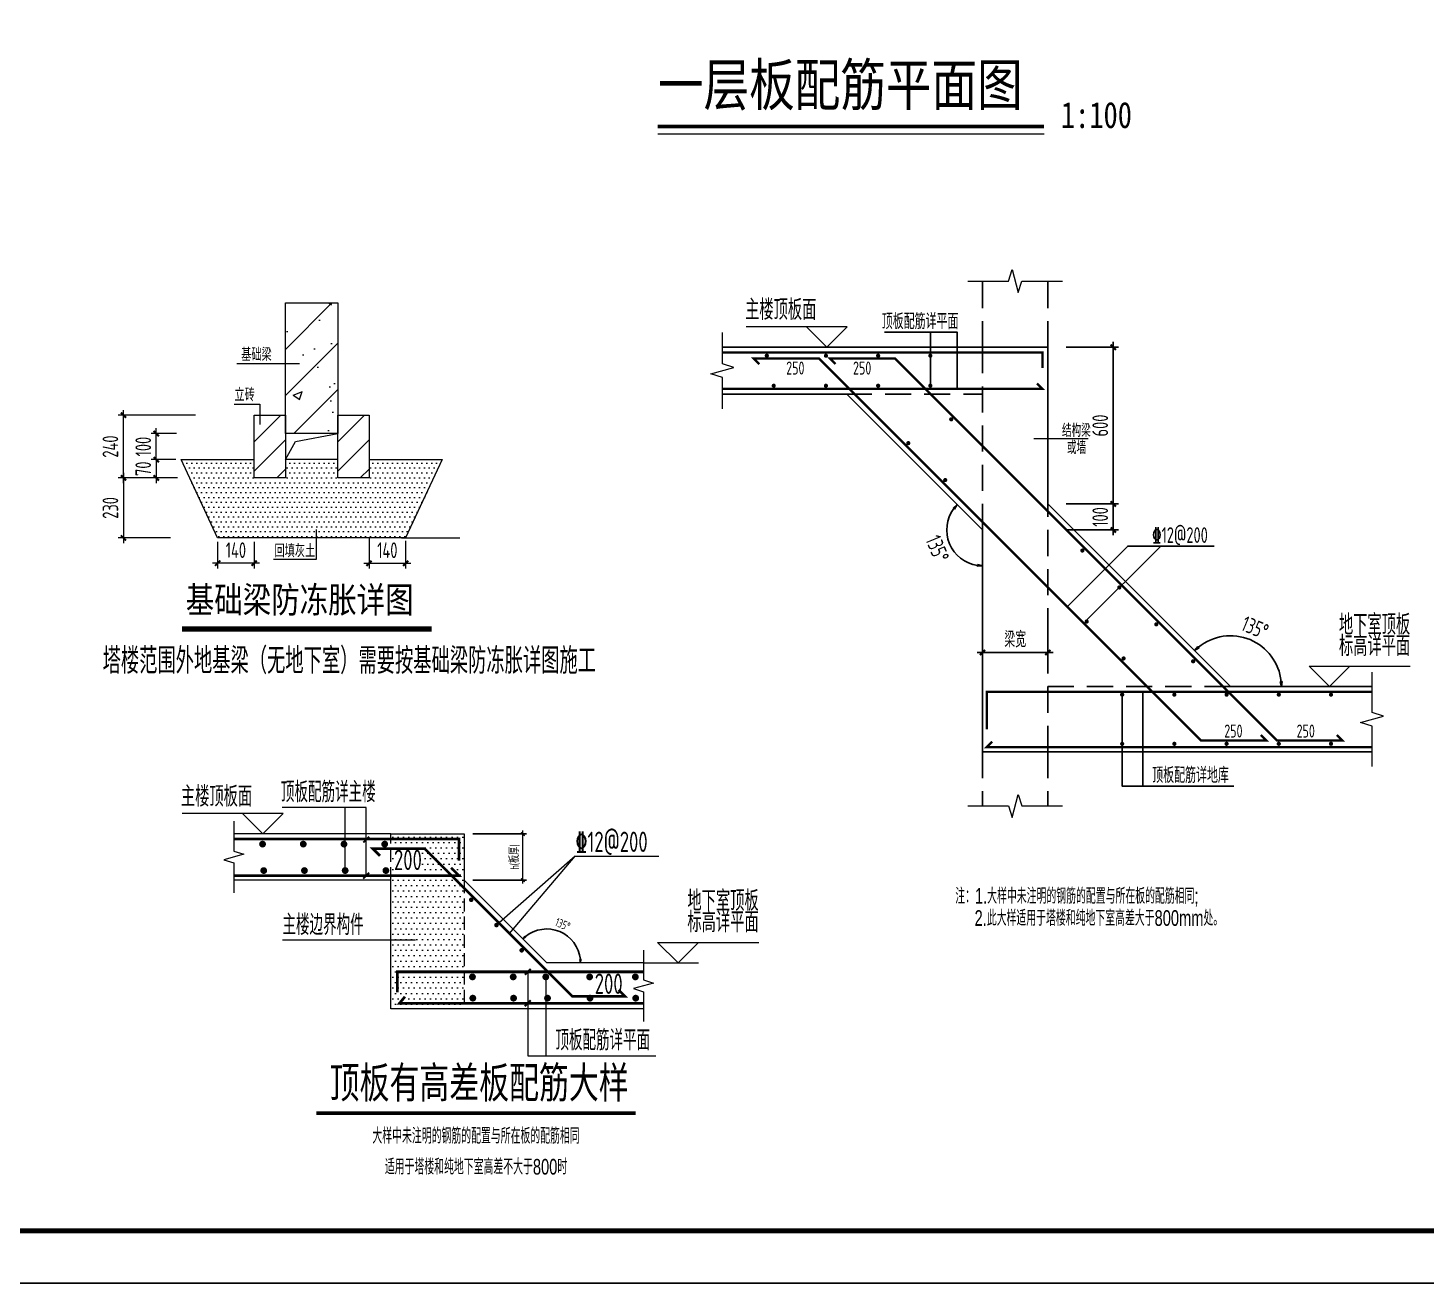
# Model space of a CAD drawing. Extents: x -129922 to 1190196, y -520662 to 139923.
# Drawn here: x 596130 to 622907, y -68380 to -44346 of the extents above; entities that cross this region are included whole.
import ezdxf
from ezdxf.enums import TextEntityAlignment as Align

# ---------------------------------------------------------------- set-up
doc = ezdxf.new("R2010")
doc.units = 0
doc.header["$LTSCALE"] = 1000
doc.header["$MEASUREMENT"] = 0
doc.linetypes.add('DASH', pattern=[0.35, 0.25, -0.1])
doc.linetypes.add('DASHED', pattern=[0.75, 0.5, -0.25])
doc.layers.add('$AUDIT_BAD_LAYER3', color=7, linetype='Continuous')
doc.layers.add('Y-云图图框', color=7, linetype='Continuous')
for name, color, linetype, lineweight in [('S-基础-DIM', 3, 'Continuous', 20), ('S-大样-REIN', 1, 'Continuous', 20), ('S-大样-实线', 2, 'Continuous', 20), ('S-板-板面填充', 251, 'Continuous', 20), ('S-板-楼板负筋文字', 7, 'Continuous', 20), ('S-通用-TEXT', 7, 'Continuous', 20), ('S-通用-THIN', 7, 'Continuous', 20)]:
    doc.layers.add(name, color=color, linetype=linetype, lineweight=lineweight)
doc.styles.add('_YT_Name', font='', dxfattribs={"width": 0.8})
doc.styles.add('_YT_Sign_Text', font='ros.shx', dxfattribs={"width": 0.8, "bigfont": 'hztxt.shx'})
doc.styles.add('JG300', font='jg.shx', dxfattribs={"width": 0.7, "height": 300, "bigfont": 'gbhzfs.shx'})
doc.styles.get("Standard").update_dxf_attribs({"font": 'gbenor.shx', "bigfont": 'gbcbig.shx'})
doc.styles.add('TSSD_Dimension', font='tssdeng.shx', dxfattribs={"width": 0.7, "bigfont": 'HZTXT.SHX'})
doc.styles.add('TSSD_Label', font='Tssdeng.shx', dxfattribs={"width": 0.7, "bigfont": 'hztxt.shx'})
doc.styles.add('TSSD_NORM', font='tssdeng.shx', dxfattribs={"width": 0.7, "bigfont": 'tssdchn.shx'})
doc.styles.add('TSSD_Rein', font='tssdeng.shx', dxfattribs={"width": 0.7, "bigfont": 'hztxt.shx'})
doc.styles.add('黑体', font='', dxfattribs={"width": 0.8})
doc.styles.get('_YT_Name').set_extended_font_data('SimHei')
doc.styles.get('黑体').set_extended_font_data('SimHei')
doc.dimstyles.new('TSAN_100_100', dxfattribs={"dimtxt": 250, "dimasz": 100, "dimexe": 100, "dimexo": 200, "dimgap": 100, "dimtad": 2, "dimzin": 0, "dimdsep": 46, "dimtxsty": 'TSSD_Dimension', "dimblk": 'CLOSEDBLANK', "dimblk1": 'CLOSEDBLANK', "dimblk2": 'CLOSEDBLANK', "dimcen": 0, "dimdle": 100, "dimclrt": 7, "dimadec": 0, "dimazin": 0, "dimtfac": 1, "dimtdec": 0, "dimtix": 1, "dimtmove": 2, "dimatfit": 3, "dimldrblk": 'CLOSEDBLANK', "dimfxl": 0, "dimtolj": 1, "dimtzin": 0, "dimarcsym": 0})
doc.dimstyles.new('TSAN_20_100', dxfattribs={"dimtxt": 300, "dimasz": 100, "dimexe": 100, "dimexo": 250, "dimgap": 100, "dimtad": 2, "dimlfac": 0.2, "dimzin": 0, "dimdsep": 46, "dimtxsty": 'TSSD_Dimension', "dimblk": 'CLOSEDBLANK', "dimblk1": 'CLOSEDBLANK', "dimblk2": 'CLOSEDBLANK', "dimcen": 0, "dimdle": 100, "dimclrt": 7, "dimadec": 0, "dimazin": 0, "dimtfac": 1, "dimtdec": 0, "dimtix": 1, "dimtmove": 2, "dimatfit": 3, "dimldrblk": 'CLOSEDBLANK', "dimfxl": 0, "dimtolj": 1, "dimtzin": 0, "dimarcsym": 0})
doc.dimstyles.new('TSSD_100_100$0', dxfattribs={"dimtxt": 250, "dimasz": 100, "dimexe": 100, "dimexo": 250, "dimgap": 100, "dimtad": 1, "dimdec": 0, "dimzin": 0, "dimdsep": 46, "dimtxsty": 'TSSD_Dimension', "dimblk": 'ARCHTICK', "dimcen": 0, "dimdle": 100, "dimclrd": 3, "dimclre": 3, "dimclrt": 7, "dimadec": 0, "dimazin": 0, "dimtfac": 1, "dimtdec": 0, "dimtix": 1, "dimtmove": 2, "dimatfit": 0, "dimldrblk": 'ARCHTICK', "dimfxl": 0, "dimtolj": 1, "dimtzin": 0, "dimarcsym": 0})
doc.dimstyles.new('TSSD_20_100', dxfattribs={"dimtxt": 250, "dimasz": 100, "dimexe": 100, "dimexo": 250, "dimgap": 100, "dimtad": 1, "dimdec": 0, "dimlfac": 0.2, "dimzin": 0, "dimdsep": 46, "dimtxsty": 'TSSD_Dimension', "dimblk": 'ARCHTICK', "dimcen": 0, "dimdle": 100, "dimclrt": 7, "dimadec": 0, "dimazin": 0, "dimtfac": 1, "dimtdec": 0, "dimtix": 1, "dimtmove": 2, "dimatfit": 3, "dimfxl": 0, "dimtolj": 1, "dimtzin": 0, "dimarcsym": 0})

# ---------------------------------------------------------------- blocks, each defined once
blk = doc.blocks.new('ECMCTK_A1_横_单行图名--0')
at = {"color": 4}
blk.add_lwpolyline([(0, 0), (841, 0), (841, 594), (0, 594)], close=True, dxfattribs=at)
at = {"const_width": 1}
blk.add_lwpolyline([(25, 10), (831, 10), (831, 584), (25, 584)], close=True, dxfattribs=at)
at = {"color": 80, "flags": 3}
for tag, height, p in [('YTHQINS', 3, (34.31, 585.5)), ('ECMCKEY', 3, (292.07, 288.23)), ('YTTQINS', 5.62, (848.03, 12.81)), ('YTFRAME', 3, (652.76, 5.84)), ('YTBARCODE_T1', 3, (749.78, 5.95))]:
    blk.add_attdef(tag, text='', height=height, dxfattribs=at).set_placement(p, align=Align.MIDDLE_CENTER)
for tag, height, style, width, p in [('证书编号', 4, '_YT_Sign_Text', 0.8, (708.87, 43.81)), ('审查批准号', 4, '_YT_Sign_Text', 0.8, (761.06, 43.81)), ('工程号', 4, '_YT_Sign_Text', 0.5, (804.08, 44.12)), ('设计单位', 6, '_YT_Name', 0.8, (623.75, 38.6)), ('建设单位', 4, '_YT_Sign_Text', 0.8, (734.96, 36.11)), ('阶段', 4, '_YT_Sign_Text', 0.8, (804.08, 35.81)), ('项目号', 4, '_YT_Sign_Text', 0.5, (822.08, 33.72)), ('项目名称', 4, '_YT_Sign_Text', 0.8, (734.96, 28.11)), ('专业', 4, '_YT_Sign_Text', 0.8, (804.08, 27.31)), ('图纸编号', 4, '_YT_Sign_Text', 0.5, (803.93, 19.36)), ('图纸名称', 4.5, '_YT_Name', 0.8, (735.39, 15.06)), ('出图比例', 4.2, '_YT_Sign_Text', 0.8, (681.82, 11.78)), ('日期', 4, '_YT_Sign_Text', 0.5, (803.88, 12.13)), ('版本号', 4, '_YT_Sign_Text', 0.8, (822.08, 13))]:
    blk.add_attdef(tag, text='', height=height, dxfattribs=dict(style=style, width=width)).set_placement(p, align=Align.CENTER)
at = {"style": '_YT_Sign_Text', "width": 0.8, "flags": 3}
for tag, p, height in [('[审定人]', (590.95, 27.81), 4.1), ('{审定人}', (605.87, 26.45), 6.24), ('[校对人]', (642.23, 27.82), 4.1), ('{校对人}', (658.35, 26.53), 6.24), ('[审核人]', (591.01, 19.76), 4.1), ('{审核人}', (606.98, 18.44), 6.24), ('[设计人]', (642.47, 20.21), 4.1), ('{设计人}', (658.48, 18.54), 6.24), ('[项目负责人]', (590.78, 12.01), 4.1), ('{项目负责人}', (608.28, 10.72), 6.24), ('[专业负责人]', (642.74, 11.77), 4.1), ('{专业负责人}', (658.58, 10.36), 6.24)]:
    blk.add_attdef(tag, p, '', height=height, dxfattribs=at)
at = {"color": 80, "flags": 3}
for tag, p in [('YTQRCODE', (551.04, 11.91)), ('YTBZSIT', (25, 10)), ('EXT_TK_LEFT', (25, 10))]:
    blk.add_attdef(tag, p, '', height=3, dxfattribs=at)
blk = doc.blocks.new('_ArchTick')
at = {"color": 0, "linetype": 'ByBlock', "const_width": 0.4}
blk.add_lwpolyline([(-0.5, -0.5), (0.5, 0.5)], dxfattribs=at)
blk = doc.blocks.new('*D235')
at = {"layer": '$AUDIT_BAD_LAYER3', "color": 0, "lineweight": -2, "transparency": 16777216}
for p, q in [((1234, 7317), (2238, 7317)), ((2138, 4217), (2138, 7417)), ((1234, 4317), (2238, 4317))]:
    blk.add_line(p, q, dxfattribs=at)
at = {"layer": 'Defpoints', "color": 0, "transparency": 16777216}
for p in [(884, 7317), (2138, 7317), (884, 4317)]:
    blk.add_point(p, dxfattribs=at)
at = {"layer": '$AUDIT_BAD_LAYER3', "color": 0, "lineweight": -2, "transparency": 16777216, "xscale": 100, "yscale": 100, "zscale": 100}
for p, rotation in [((2138, 7317), 90), ((2138, 4317), 270)]:
    blk.add_blockref('_ArchTick', p, dxfattribs=dict(at, rotation=rotation))
at = {"layer": '$AUDIT_BAD_LAYER3', "color": 7, "transparency": 16777216, "insert": (1888, 5817), "char_height": 300, "attachment_point": 5, "rotation": 90, "style": 'TSSD_Dimension'}
blk.add_mtext('\\A1;600', dxfattribs=at)
blk = doc.blocks.new('_ClosedBlank')
at = {"color": 0, "linetype": 'ByBlock', "lineweight": -2}
for p, q in [((-1, 0.17), (0, 0)), ((-1, 0.17), (-1, -0.17)), ((0, 0), (-1, -0.17))]:
    blk.add_line(p, q, dxfattribs=at)
blk = doc.blocks.new('*D236')
at = {"layer": '$AUDIT_BAD_LAYER3', "color": 0, "lineweight": -2, "transparency": 16777216}
blk.add_arc((4384, 817), 974, 5.886, 129.114, dxfattribs=at)
at = {"layer": 'Defpoints', "color": 0, "transparency": 16777216}
for p in [(884, 4317), (5073, 1506), (4384, 817), (4384, 817), (7095, 817)]:
    blk.add_point(p, dxfattribs=at)
at = {"layer": '$AUDIT_BAD_LAYER3', "color": 0, "lineweight": -2, "transparency": 16777216, "xscale": 100, "yscale": 100, "zscale": 100}
for p, rotation in [((3696, 1506), 222.0570135723994), ((5358, 817), 272.9429864276025)]:
    blk.add_blockref('_ClosedBlank', p, dxfattribs=dict(at, rotation=rotation))
at = {"layer": '$AUDIT_BAD_LAYER3', "color": 7, "transparency": 16777216, "insert": (4853, 1948), "char_height": 300, "attachment_point": 5, "rotation": 337.5, "style": 'TSSD_Dimension'}
blk.add_mtext('\\A1;135°', dxfattribs=at)
blk = doc.blocks.new('*D237')
at = {"layer": '$AUDIT_BAD_LAYER3', "color": 0, "lineweight": -2, "transparency": 16777216}
blk.add_arc((-365, 3817), 686, 143.3605, 261.6395, dxfattribs=at)
at = {"layer": 'Defpoints', "color": 0, "transparency": 16777216}
for p in [(-2983, 6435), (-1051, 3817), (-365, 3817), (-365, 3817), (-365, -415)]:
    blk.add_point(p, dxfattribs=at)
at = {"layer": '$AUDIT_BAD_LAYER3', "color": 0, "lineweight": -2, "transparency": 16777216, "xscale": 100, "yscale": 100, "zscale": 100}
for p, rotation in [((-851, 4302), 49.18027082114561), ((-365, 3131), 355.8197291788518)]:
    blk.add_blockref('_ClosedBlank', p, dxfattribs=dict(at, rotation=rotation))
at = {"layer": '$AUDIT_BAD_LAYER3', "color": 7, "transparency": 16777216, "insert": (-1230, 3459), "char_height": 300, "attachment_point": 5, "rotation": 292.5, "style": 'TSSD_Dimension'}
blk.add_mtext('\\A1;135°', dxfattribs=at)
blk = doc.blocks.new('*D238')
at = {"layer": '$AUDIT_BAD_LAYER3', "color": 0, "lineweight": -2, "transparency": 16777216}
for p, q in [((-366, 2183), (-366, 1369)), ((885, 2183), (885, 1369)), ((985, 1469), (-466, 1469))]:
    blk.add_line(p, q, dxfattribs=at)
at = {"layer": 'Defpoints', "color": 0, "transparency": 16777216}
for p in [(-366, 2533), (885, 2533), (-366, 1469)]:
    blk.add_point(p, dxfattribs=at)
at = {"layer": '$AUDIT_BAD_LAYER3', "color": 0, "lineweight": -2, "transparency": 16777216, "xscale": 100, "yscale": 100, "zscale": 100, "rotation": 180}
blk.add_blockref('_ArchTick', (-366, 1469), dxfattribs=at)
at = {"layer": '$AUDIT_BAD_LAYER3', "color": 0, "lineweight": -2, "transparency": 16777216, "xscale": 100, "yscale": 100, "zscale": 100}
blk.add_blockref('_ArchTick', (885, 1469), dxfattribs=at)
at = {"layer": '$AUDIT_BAD_LAYER3', "color": 7, "transparency": 16777216, "insert": (260, 1719), "char_height": 300, "attachment_point": 5, "style": 'TSSD_Dimension'}
blk.add_mtext('\\A1;梁宽', dxfattribs=at)
blk = doc.blocks.new('*D234')
at = {"layer": '$AUDIT_BAD_LAYER3', "color": 0, "lineweight": -2, "transparency": 16777216}
for p, q in [((1234, 4317), (2238, 4317)), ((2138, 4317), (2138, 4417)), ((2138, 3817), (2138, 4317)), ((1234, 3817), (2238, 3817)), ((2138, 3817), (2138, 3717))]:
    blk.add_line(p, q, dxfattribs=at)
at = {"layer": 'Defpoints', "color": 0, "transparency": 16777216}
for p in [(884, 4317), (2138, 4317), (884, 3817)]:
    blk.add_point(p, dxfattribs=at)
at = {"layer": '$AUDIT_BAD_LAYER3', "color": 0, "lineweight": -2, "transparency": 16777216, "xscale": 100, "yscale": 100, "zscale": 100}
for p, rotation in [((2138, 4317), 270), ((2138, 3817), 90)]:
    blk.add_blockref('_ArchTick', p, dxfattribs=dict(at, rotation=rotation))
at = {"layer": '$AUDIT_BAD_LAYER3', "color": 7, "transparency": 16777216, "insert": (1888, 4067), "char_height": 300, "attachment_point": 5, "rotation": 90, "style": 'TSSD_Dimension'}
blk.add_mtext('\\A1;100', dxfattribs=at)
blk = doc.blocks.new('*D239')
at = {"layer": 'Defpoints', "color": 0, "transparency": 16777216}
for p in [(5401, 7666), (6527, 7666), (5401, 6783)]:
    blk.add_point(p, dxfattribs=at)
at = {"layer": 'S-通用-TEXT', "lineweight": -2, "transparency": 16777216}
for p, q in [((5568, 7666), (6594, 7666)), ((5568, 6783), (6594, 6783))]:
    blk.add_line(p, q, dxfattribs=at)
at = {"layer": 'S-通用-TEXT', "transparency": 16777216}
blk.add_line((6527, 6716), (6527, 7733), dxfattribs=at)
at = {"layer": 'S-通用-TEXT', "transparency": 16777216, "xscale": 66.66666666666666, "yscale": 66.66666666666666, "zscale": 66.66666666666666}
for p, rotation in [((6527, 7666), 90), ((6527, 6783), 270)]:
    blk.add_blockref('_ArchTick', p, dxfattribs=dict(at, rotation=rotation))
at = {"layer": 'S-通用-TEXT', "color": 7, "transparency": 16777216, "insert": (6377, 7225), "char_height": 166.7, "attachment_point": 5, "rotation": 90, "style": 'TSSD_Dimension'}
blk.add_mtext('\\A1;h(板厚)', dxfattribs=at)
blk = doc.blocks.new('*D240')
at = {"layer": 'Defpoints', "color": 0, "transparency": 16777216}
for p in [(5401, 6783), (7442, 5657), (6984, 5199), (6984, 5199), (8838, 5199)]:
    blk.add_point(p, dxfattribs=at)
at = {"layer": 'S-通用-TEXT', "color": 0, "lineweight": -2, "transparency": 16777216}
blk.add_arc((6984, 5199), 647, 5.9086, 129.0914, dxfattribs=at)
at = {"layer": 'S-通用-TEXT', "color": 0, "lineweight": -2, "transparency": 16777216, "xscale": 66.66666666666666, "yscale": 66.66666666666666, "zscale": 66.66666666666666}
for p, rotation in [((6527, 5657), 222.0457047486942), ((7631, 5199), 272.9542952513058)]:
    blk.add_blockref('_ClosedBlank', p, dxfattribs=dict(at, rotation=rotation))
at = {"layer": 'S-通用-TEXT', "color": 7, "transparency": 16777216, "insert": (7289, 5935), "char_height": 166.7, "attachment_point": 5, "rotation": 337.5, "style": 'TSSD_Dimension'}
blk.add_mtext('\\A1;135°', dxfattribs=at)
blk = doc.blocks.new('*D21')
at = {"layer": '$AUDIT_BAD_LAYER3', "color": 0, "lineweight": -2, "transparency": 16777216}
for p, q in [((590721, -1636408), (590721, -1636998)), ((591421, -1636469), (591421, -1636998)), ((590621, -1636898), (591521, -1636898))]:
    blk.add_line(p, q, dxfattribs=at)
at = {"layer": 'Defpoints', "color": 0, "transparency": 16777216}
for p in [(590721, -1636158), (591421, -1636219), (591421, -1636898)]:
    blk.add_point(p, dxfattribs=at)
at = {"layer": '$AUDIT_BAD_LAYER3', "color": 0, "lineweight": -2, "transparency": 16777216, "xscale": 100, "yscale": 100, "zscale": 100, "rotation": 180}
blk.add_blockref('_ArchTick', (590721, -1636898), dxfattribs=at)
at = {"layer": '$AUDIT_BAD_LAYER3', "color": 0, "lineweight": -2, "transparency": 16777216, "xscale": 100, "yscale": 100, "zscale": 100}
blk.add_blockref('_ArchTick', (591421, -1636898), dxfattribs=at)
at = {"layer": '$AUDIT_BAD_LAYER3', "color": 7, "transparency": 16777216, "insert": (591071, -1636648), "char_height": 300, "attachment_point": 5, "style": 'TSSD_Dimension'}
blk.add_mtext('\\A1;140', dxfattribs=at)
blk = doc.blocks.new('*D22')
at = {"layer": '$AUDIT_BAD_LAYER3', "color": 0, "lineweight": -2, "transparency": 16777216}
for p, q in [((587821, -1636490), (587821, -1636996)), ((588521, -1636490), (588521, -1636996)), ((588621, -1636896), (587721, -1636896))]:
    blk.add_line(p, q, dxfattribs=at)
at = {"layer": 'Defpoints', "color": 0, "transparency": 16777216}
for p in [(587821, -1636240), (588521, -1636240), (587821, -1636896)]:
    blk.add_point(p, dxfattribs=at)
at = {"layer": '$AUDIT_BAD_LAYER3', "color": 0, "lineweight": -2, "transparency": 16777216, "xscale": 100, "yscale": 100, "zscale": 100, "rotation": 180}
blk.add_blockref('_ArchTick', (587821, -1636896), dxfattribs=at)
at = {"layer": '$AUDIT_BAD_LAYER3', "color": 0, "lineweight": -2, "transparency": 16777216, "xscale": 100, "yscale": 100, "zscale": 100}
blk.add_blockref('_ArchTick', (588521, -1636896), dxfattribs=at)
at = {"layer": '$AUDIT_BAD_LAYER3', "color": 7, "transparency": 16777216, "insert": (588171, -1636646), "char_height": 300, "attachment_point": 5, "style": 'TSSD_Dimension'}
blk.add_mtext('\\A1;140', dxfattribs=at)
blk = doc.blocks.new('*D23')
at = {"layer": '$AUDIT_BAD_LAYER3', "color": 0, "lineweight": -2, "transparency": 16777216}
for p, q in [((587400, -1634063), (585917, -1634063)), ((586017, -1635363), (586017, -1633963)), ((586862, -1635263), (585917, -1635263))]:
    blk.add_line(p, q, dxfattribs=at)
at = {"layer": 'Defpoints', "color": 0, "transparency": 16777216}
for p in [(586017, -1634063), (587650, -1634063), (587112, -1635263)]:
    blk.add_point(p, dxfattribs=at)
at = {"layer": '$AUDIT_BAD_LAYER3', "color": 0, "lineweight": -2, "transparency": 16777216, "xscale": 100, "yscale": 100, "zscale": 100}
for p, rotation in [((586017, -1634063), 90), ((586017, -1635263), 270)]:
    blk.add_blockref('_ArchTick', p, dxfattribs=dict(at, rotation=rotation))
at = {"layer": '$AUDIT_BAD_LAYER3', "color": 7, "transparency": 16777216, "insert": (585767, -1634663), "char_height": 300, "attachment_point": 5, "rotation": 90, "style": 'TSSD_Dimension'}
blk.add_mtext('\\A1;240', dxfattribs=at)
blk = doc.blocks.new('*D24')
at = {"layer": '$AUDIT_BAD_LAYER3', "color": 0, "lineweight": -2, "transparency": 16777216}
for p, q in [((586862, -1635263), (585917, -1635263)), ((586017, -1635163), (586017, -1636513)), ((586915, -1636413), (585917, -1636413))]:
    blk.add_line(p, q, dxfattribs=at)
at = {"layer": 'Defpoints', "color": 0, "transparency": 16777216}
for p in [(587112, -1635263), (586017, -1636413), (587165, -1636413)]:
    blk.add_point(p, dxfattribs=at)
at = {"layer": '$AUDIT_BAD_LAYER3', "color": 0, "lineweight": -2, "transparency": 16777216, "xscale": 100, "yscale": 100, "zscale": 100}
for p, rotation in [((586017, -1635263), 90), ((586017, -1636413), 270)]:
    blk.add_blockref('_ArchTick', p, dxfattribs=dict(at, rotation=rotation))
at = {"layer": '$AUDIT_BAD_LAYER3', "color": 7, "transparency": 16777216, "insert": (585767, -1635838), "char_height": 300, "attachment_point": 5, "rotation": 90, "style": 'TSSD_Dimension'}
blk.add_mtext('\\A1;230', dxfattribs=at)
blk = doc.blocks.new('*D25')
at = {"layer": '$AUDIT_BAD_LAYER3', "color": 0, "lineweight": -2, "transparency": 16777216}
for p, q in [((587019, -1634913), (586546, -1634913)), ((586646, -1634913), (586646, -1634813)), ((586646, -1634913), (586646, -1635263)), ((587054, -1635263), (586546, -1635263)), ((586646, -1635263), (586646, -1635363))]:
    blk.add_line(p, q, dxfattribs=at)
at = {"layer": 'Defpoints', "color": 0, "transparency": 16777216}
for p in [(587269, -1634913), (586646, -1635263), (587304, -1635263)]:
    blk.add_point(p, dxfattribs=at)
at = {"layer": '$AUDIT_BAD_LAYER3', "color": 0, "lineweight": -2, "transparency": 16777216, "xscale": 100, "yscale": 100, "zscale": 100}
for p, rotation in [((586646, -1634913), 270), ((586646, -1635263), 90)]:
    blk.add_blockref('_ArchTick', p, dxfattribs=dict(at, rotation=rotation))
at = {"layer": '$AUDIT_BAD_LAYER3', "color": 7, "transparency": 16777216, "insert": (586396, -1635088), "char_height": 300, "attachment_point": 5, "rotation": 90, "style": 'TSSD_Dimension'}
blk.add_mtext('\\A1;70', dxfattribs=at)
blk = doc.blocks.new('*D26')
at = {"layer": '$AUDIT_BAD_LAYER3', "color": 0, "lineweight": -2, "transparency": 16777216}
for p, q in [((587031, -1634413), (586546, -1634413)), ((586646, -1634413), (586646, -1634313)), ((586646, -1634913), (586646, -1634413)), ((587019, -1634913), (586546, -1634913)), ((586646, -1634913), (586646, -1635013))]:
    blk.add_line(p, q, dxfattribs=at)
at = {"layer": 'Defpoints', "color": 0, "transparency": 16777216}
for p in [(586646, -1634413), (587281, -1634413), (587269, -1634913)]:
    blk.add_point(p, dxfattribs=at)
at = {"layer": '$AUDIT_BAD_LAYER3', "color": 0, "lineweight": -2, "transparency": 16777216, "xscale": 100, "yscale": 100, "zscale": 100}
for p, rotation in [((586646, -1634413), 270), ((586646, -1634913), 90)]:
    blk.add_blockref('_ArchTick', p, dxfattribs=dict(at, rotation=rotation))
at = {"layer": '$AUDIT_BAD_LAYER3', "color": 7, "transparency": 16777216, "insert": (586396, -1634663), "char_height": 300, "attachment_point": 5, "rotation": 90, "style": 'TSSD_Dimension'}
blk.add_mtext('\\A1;100', dxfattribs=at)
blk = doc.blocks.new('首层楼板与车库顶板错层大样二')
at = {"linetype": 'DASHED'}
for p, q in [((-365.5, 7317), (-365.5, 8584.361)), ((884.5, 7317), (884.5, 8584.361)), ((-2983.267, 6417), (-365.5, 6417)), ((4384.5, 817), (884.5, 817)), ((-365.5, -433), (-365.5, -1467.861)), ((884.5, -433), (884.5, -1467.861))]:
    blk.add_line(p, q, dxfattribs=at)
for p, q in [((884.5, 4317), (4384.5, 817)), ((-365.5, 3817), (-365.5, -433)), ((4384.5, 817), (7094.897, 817)), ((-365.5, -433), (7094.897, -433))]:
    blk.add_line(p, q)
for points in [[(-849.555, 6517), (-849.555, 7601.862), (-2242.486, 7601.862)], [(-1365.5, 6579.188), (-1365.5, 7601.862)], [(-5349.334, 7317), (884.5, 7317), (884.5, 4317)], [(-3741.846, 7317), (-4605.638, 7317)], [(-5349.334, 6517), (-2924.079, 6517), (-294.789, 3887.711)], [(-5349.334, 6417), (-2965.5, 6417), (-365.5, 3817)], [(1240.51, 2334.644), (2414.746, 3508.88), (4070.881, 3508.88)], [(1600.989, 2063.641), (3046.229, 3508.88)], [(2308.096, 663.852), (2308.096, -1088.347), (4448.81, -1088.347)], [(2702.359, -1088.347), (2702.359, 717)]]:
    blk.add_lwpolyline(points)
blk.add_lwpolyline([(884.5, 7317), (-365.5, 7317), (-365.5, -433), (884.5, -433)], close=True, dxfattribs=at)
at = {"layer": 'S-基础-DIM', "color": 7}
blk.add_line((1660.143, 5561.623), (619.426, 5561.623), dxfattribs=at)
at = {"layer": 'S-大样-REIN', "const_width": 45}
for points in [[(-5349.334, 7217), (784.5, 7217), (784.5, 6915.661)], [(4962.49, -110.38), (5068.556, -216.446), (3818.556, -216.446), (-3497.47, 7099.58), (-4747.47, 7099.58), (-4641.404, 6993.514)], [(-3183.435, 6993.514), (-3289.501, 7099.58), (-2039.501, 7099.58), (5276.525, -216.446), (6526.525, -216.446), (6420.459, -110.38)], [(-5349.334, 6517), (784.5, 6517), (678.434, 6623.066)], [(7094.897, 717), (-285.5, 717), (-285.5, -0.533)], [(7094.897, -343), (-285.5, -343), (-179.434, -236.934)]]:
    blk.add_lwpolyline(points, dxfattribs=at)
at = {"layer": 'S-大样-REIN', "const_width": 40}
for points in [[(-4477.733, 7153.858, 1), (-4517.733, 7153.858, 1)], [(-3345.5, 7153.858, 1), (-3385.5, 7153.858, 1)], [(-2345.5, 7153.858, 1), (-2385.5, 7153.858, 1)], [(-1345.5, 7153.858, 1), (-1385.5, 7153.858, 1)], [(-4345.5, 6579.188, 1), (-4385.5, 6579.188, 1)], [(-3345.5, 6579.188, 1), (-3385.5, 6579.188, 1)], [(-2345.5, 6579.188, 1), (-2385.5, 6579.188, 1)], [(-1345.5, 6579.188, 1), (-1385.5, 6579.188, 1)], [(-945.491, 5936.232, 1), (-985.491, 5936.232, 1)], [(-1788.114, 5459.699, -1), (-1788.114, 5499.699, -1)], [(-1081.007, 4752.593, -1), (-1081.007, 4792.593, -1)], [(1566.869, 3423.734, 1), (1526.869, 3423.734, 1)], [(2273.976, 2716.627, 1), (2233.976, 2716.627, 1)], [(1627.945, 2043.641, -1), (1627.945, 2083.641, -1)], [(2981.082, 2009.52, 1), (2941.082, 2009.52, 1)], [(2335.052, 1336.534, -1), (2335.052, 1376.534, -1)], [(3688.189, 1302.413, 1), (3648.189, 1302.413, 1)], [(2308.096, 643.852, -1), (2308.096, 683.852, -1)], [(3308.096, 643.852, -1), (3308.096, 683.852, -1)], [(4308.096, 643.852, -1), (4308.096, 683.852, -1)], [(5308.096, 643.852, -1), (5308.096, 683.852, -1)], [(6308.096, 643.852, -1), (6308.096, 683.852, -1)], [(2308.096, -297.743, -1), (2308.096, -257.743, -1)], [(3308.096, -297.743, -1), (3308.096, -257.743, -1)], [(4308.096, -297.743, -1), (4308.096, -257.743, -1)], [(5308.096, -297.743, -1), (5308.096, -257.743, -1)], [(6308.096, -297.743, -1), (6308.096, -257.743, -1)]]:
    blk.add_lwpolyline(points, format="xyb", close=True, dxfattribs=at)
at = {"layer": 'S-通用-TEXT', "color": 3}
for p, q in [((-3737.103, 7707), (-4892.103, 7707)), ((-2957.103, 7707), (-3737.103, 7707)), ((-3347.103, 7317), (-3737.103, 7707)), ((-3347.103, 7317), (-2957.103, 7707)), ((5890.013, 1207), (6670.013, 1207)), ((6280.013, 817), (5890.013, 1207)), ((6280.013, 817), (6670.013, 1207)), ((6670.013, 1207), (7825.013, 1207)), ((5620.662, 817), (6670.013, 817))]:
    blk.add_line(p, q, dxfattribs=at)
at = {"layer": 'S-通用-THIN'}
for points in [[(-645.5, 8584.361), (129.5, 8584.361), (199.5, 8804.361), (319.5, 8364.361), (389.5, 8584.361), (1164.5, 8584.361)], [(-5349.334, 6137), (-5349.334, 6737), (-5569.334, 6807), (-5129.334, 6927), (-5349.334, 6997), (-5349.334, 7597)], [(7094.897, -713), (7094.897, 62), (6874.897, 132), (7314.897, 252), (7094.897, 322), (7094.897, 1097)], [(-645.5, -1467.861), (129.5, -1467.861), (199.5, -1687.861), (319.5, -1247.861), (389.5, -1467.861), (1164.5, -1467.861)]]:
    blk.add_lwpolyline(points, dxfattribs=at)
at = {"layer": 'S-基础-DIM', "color": 7, "style": 'TSSD_Dimension', "width": 0.7}
for s, p in [('250', (-4126.664, 6792.804)), ('250', (-2846.232, 6792.804)), ('结构梁', (1155.408, 5598.407)), ('或墙', (1250.823, 5270.867)), ('250', (4263.586, -158.252)), ('250', (5648.848, -158.252))]:
    blk.add_text(s, height=250, dxfattribs=at).set_placement(p)
at = {"layer": 'S-通用-TEXT', "style": 'TSSD_Label', "width": 0.7}
for s, p in [('主楼顶板面', (-3549.31, 7723.585)), ('地下室顶板', (7825.013, 1693.987)), ('标高详平面', (7825.013, 1285))]:
    blk.add_text(s, height=390, dxfattribs=at).set_placement(p, align=Align.BOTTOM_RIGHT)
at = {"layer": 'S-通用-TEXT', "style": 'TSSD_Rein', "width": 0.7}
for s, p in [('顶板配筋详平面', (-2296.758, 7662.23)), ('\x8412@200', (2882.99, 3569.249)), ('顶板配筋详地库', (2882.99, -1027.979))]:
    blk.add_text(s, height=300, dxfattribs=at).set_placement(p)
at = {"layer": 'S-通用-TEXT', "style": 'JG300', "width": 0.7}
for s, p in [('注：1.大样中未注明的钢筋的配置与所在板的配筋相同;', (1440.647, -3203.688, 0)), ('2.此大样适用于塔楼和纯地下室高差大于800mm处。', (1862.473, -3598.628, 0))]:
    blk.add_text(s, height=300, dxfattribs=at).set_placement(p, align=Align.MIDDLE)
at = {"layer": 'S-基础-DIM'}
for base, p1, p2, picture, middle in [((2138.134, 7317), (884.5, 4317), (884.5, 7317), '*D235', (1888.134, 5817)), ((2138.134, 4317), (884.5, 3817), (884.5, 4317), '*D234', (1888.134, 4067))]:
    dim = blk.add_linear_dim(base=base, p1=p1, p2=p2, angle=90, dimstyle='TSSD_20_100', dxfattribs=at)
    dim.commit()
    dim.dimension.update_dxf_attribs({"geometry": picture, "text_midpoint": middle})
for base, line1, line2, picture, middle in [((-1051.42, 3817), ((-365.5, 3817), (-365.5, -415.233)), ((-2983.267, 6434.767), (-365.5, 3817)), '*D237', (-1230.178, 3458.839)), ((5073.121, 1505.621), ((884.5, 4317), (4384.5, 817)), ((4384.5, 817), (7094.897, 817)), '*D236', (4852.85, 1947.697))]:
    dim = blk.add_angular_dim_2l(base=base, line1=line1, line2=line2, dimstyle='TSAN_20_100', dxfattribs=at)
    dim.commit()
    dim.dimension.update_dxf_attribs({"geometry": picture, "text_midpoint": middle})
dim = blk.add_linear_dim(base=(-365.5, 1468.616), p1=(884.5, 2532.671), p2=(-365.5, 2532.671), text='梁宽', dimstyle='TSSD_20_100', dxfattribs=at)
dim.commit()
dim.dimension.update_dxf_attribs({"geometry": '*D238', "text_midpoint": (259.5, 1718.616)})
blk = doc.blocks.new('20180331.17360257')
at = {"layer": 'S-通用-TEXT'}
h = blk.add_hatch(dxfattribs=at)
h.set_pattern_fill('DOTS', color=6, scale=65, style=0)
h.set_pattern_definition([(2e-12, (382037.36, 158401.5), (51.59375, 103.1875), [0, -103.1875])])
h.paths.add_polyline_path([(5400.9872, 7666.4219), (4000.5049, 7666.4219), (4000.5049, 4315.665), (5400.9872, 4315.665)])
at = {"layer": 'S-通用-TEXT', "color": 3}
for p, q in [((1153.4725, 8056.4219), (-1.5275, 8056.4219)), ((1933.4725, 8056.4219), (1153.4725, 8056.4219)), ((1543.4725, 7666.4219), (1153.4725, 8056.4219)), ((1543.4725, 7666.4219), (1933.4725, 8056.4219)), ((3122.9238, 6965.1266), (3122.9238, 8171.2442)), ((9107.5942, 5589.3811), (9887.5942, 5589.3811)), ((9497.5942, 5199.3811), (9107.5942, 5589.3811)), ((9497.5942, 5199.3811), (9887.5942, 5589.3811)), ((9887.5942, 5589.3811), (11042.5942, 5589.3811)), ((8838.2438, 5199.3811), (9887.5942, 5199.3811)), ((6965.3648, 4928.5478), (6965.3648, 3420.0323))]:
    blk.add_line(p, q, dxfattribs=at)
at = {"layer": 'S-通用-TEXT'}
for p, q in [((1126.6984, 7666.4219), (989.9295, 7666.4219)), ((7526.2983, 7240.3876), (6020.2883, 5921.3384)), ((6270.3716, 5760.1148), (7526.2983, 7240.3876)), ((7526.2983, 7240.3876), (9129.0257, 7240.3876)), ((4470.4492, 5628.9732), (1923.1818, 5628.9732))]:
    blk.add_line(p, q, dxfattribs=at)
at = {"layer": 'S-通用-TEXT', "color": 4, "linetype": 'Continuous'}
for p, q in [((4000.5049, 7666.4219), (989.9295, 7666.4219)), ((4000.5049, 6782.7058), (989.9295, 6782.7058)), ((6984.3118, 5199.3811), (5400.9872, 6782.7058)), ((8838.2438, 5199.3811), (6984.3118, 5199.3811)), ((8838.2438, 4315.665), (5400.9872, 4315.665))]:
    blk.add_line(p, q, dxfattribs=at)
at = {"layer": 'S-通用-TEXT', "color": 3}
for points in [[(3525.4197, 6867.6266), (3525.4197, 8171.2442), (1914.1274, 8171.2442)], [(6620.9149, 5026.0478), (6620.9149, 3420.0323), (9075.0289, 3420.0323)]]:
    blk.add_lwpolyline(points, dxfattribs=at)
at = {"layer": 'S-通用-TEXT'}
for points in [[(989.9295, 7909.0885), (989.9295, 7337.2305), (1180.5962, 7276.5638), (799.2628, 7172.5638), (989.9295, 7111.8972), (989.9295, 6540.0391)], [(8838.2438, 5442.0478), (8838.2438, 4870.1897), (9028.9105, 4809.5231), (8647.5771, 4705.5231), (8838.2438, 4644.8564), (8838.2438, 4072.9983)]]:
    blk.add_lwpolyline(points, dxfattribs=at)
at = {"layer": 'S-通用-TEXT', "color": 1, "const_width": 52}
for points in [[(5303.4872, 7156.0628), (5303.4872, 7568.9219), (989.9295, 7568.9219)], [(8360.0065, 4678.6668), (8479.8603, 4558.8131), (7471.6734, 4558.8131), (4644.9322, 7385.5543), (3651.8686, 7385.5543), (3789.7544, 7247.6685)], [(989.9295, 6867.6266), (5303.9501, 6867.6266), (5150.7436, 7020.833)], [(4123.76, 4632.3883), (4123.76, 5026.0478), (8838.2438, 5026.0478)], [(4268.1974, 4550.3788), (4164.4154, 4423.9983), (8838.2438, 4423.9983)]]:
    blk.add_lwpolyline(points, dxfattribs=at)
at = {"layer": 'S-通用-TEXT', "color": 1}
for points, const_width in [([(1572.6862, 7471.4219, 1), (1507.6862, 7471.4219, 1)], 65), ([(2352.6862, 7471.4219, 1), (2287.6862, 7471.4219, 1)], 65), ([(3132.6862, 7471.4219, 1), (3067.6862, 7471.4219, 1)], 65), ([(3912.6862, 7471.4219, 1), (3847.6862, 7471.4219, 1)], 65), ([(1595.4238, 6965.1266, 1), (1530.4238, 6965.1266, 1)], 65), ([(2375.4238, 6965.1266, 1), (2310.4238, 6965.1266, 1)], 65), ([(3155.4238, 6965.1266, 1), (3090.4238, 6965.1266, 1)], 65), ([(3935.4238, 6965.1266, 1), (3870.4238, 6965.1266, 1)], 65), ([(5536.9739, 6382.9862, 1), (5536.9739, 6426.3195, 1)], 43.3333), ([(6020.2883, 5899.6717, 1), (6020.2883, 5943.0051, 1)], 43.3333), ([(6503.6028, 5416.3573, 1), (6503.6028, 5459.6906, 1)], 43.3333), ([(5593.5058, 4928.5478, 1), (5528.5058, 4928.5478, 1)], 65), ([(6373.5058, 4928.5478, 1), (6308.5058, 4928.5478, 1)], 65), ([(6997.8648, 4928.5478, 1), (6932.8648, 4928.5478, 1)], 65), ([(7837.4026, 4928.5478, 1), (7772.4026, 4928.5478, 1)], 65), ([(8713.5058, 4928.5478, 1), (8648.5058, 4928.5478, 1)], 65), ([(5600.2852, 4521.4983, 1), (5535.2852, 4521.4983, 1)], 65), ([(6380.2852, 4521.4983, 1), (6315.2852, 4521.4983, 1)], 65), ([(7031.0254, 4521.4983, 1), (6966.0254, 4521.4983, 1)], 65), ([(7844.1821, 4521.4983, 1), (7779.1821, 4521.4983, 1)], 65), ([(8720.2852, 4521.4983, 1), (8655.2852, 4521.4983, 1)], 65)]:
    blk.add_lwpolyline(points, format="xyb", close=True, dxfattribs=dict(at, const_width=const_width))
at = {"layer": 'S-通用-TEXT', "color": 3, "const_width": 39}
for points in [[(3468.8615, 7501.5303), (3581.9779, 7614.6468)], [(3468.8615, 6811.0684), (3581.9779, 6924.1848)], [(6564.3567, 4969.4895), (6677.4732, 5082.606)], [(6564.3567, 4367.4401), (6677.4732, 4480.5566)]]:
    blk.add_lwpolyline(points, dxfattribs=at)
at = {"layer": 'S-通用-TEXT', "color": 4, "linetype": 'Continuous'}
for points in [[(4000.5049, 7666.4219), (5400.9872, 7666.4219), (5400.9872, 6782.7058)], [(5400.9872, 4315.665), (4000.5049, 4315.665), (4000.5049, 6782.7058)]]:
    blk.add_lwpolyline(points, dxfattribs=at)
at = {"layer": 'S-通用-TEXT', "color": 4, "linetype": 'DASH'}
for points in [[(4000.5049, 6782.7058), (4000.5049, 7666.4219)], [(5400.9872, 6782.7058), (5400.9872, 4315.665)]]:
    blk.add_lwpolyline(points, dxfattribs=at)
at = {"layer": 'S-通用-TEXT', "linetype": 'Continuous', "const_width": 67.5, "elevation": 0}
blk.add_lwpolyline([(2568.0527, 2320.1304), (8683.5211, 2320.1304)], dxfattribs=at)
at = {"layer": 'S-通用-TEXT', "style": 'TSSD_Label', "width": 0.7}
for s, p in [('主楼顶板面', (1341.2661, 8073.0065)), ('地下室顶板', (11042.5942, 6076.3684)), ('标高详平面', (11042.5942, 5667.3811))]:
    blk.add_text(s, height=390, dxfattribs=at).set_placement(p, align=Align.BOTTOM_RIGHT)
at = {"layer": 'S-通用-TEXT', "style": 'TSSD_NORM', "width": 0.7}
for s, p in [('顶板配筋详主楼', (1891.3013, 8273.8647)), ('\x8412@200', (7530.5757, 7320.6839)), ('200', (4057.0578, 6973.9916)), ('主楼边界构件', (1921.1808, 5731.5937)), ('200', (7902.5691, 4602.9357)), ('顶板配筋详平面', (7149.2121, 3522.6528))]:
    blk.add_text(s, height=390, dxfattribs=at).set_placement(p)
at = {"layer": 'S-通用-TEXT', "color": 0, "linetype": 'Continuous', "style": '黑体', "width": 0.7}
blk.add_text('顶板有高差板配筋大样', height=600, dxfattribs=at).set_placement((5688.9799, 2607.2618, 0), align=Align.CENTER)
at = {"layer": 'S-通用-TEXT', "style": 'JG300', "width": 0.7}
for s, p in [('大样中未注明的钢筋的配置与所在板的配筋相同', (5629.5588, 1899.445, 0)), ('适用于塔楼和纯地下室高差不大于800时', (5629.5588, 1308.445, 0))]:
    blk.add_text(s, height=300, dxfattribs=at).set_placement(p, align=Align.MIDDLE)
at = {"layer": 'S-通用-TEXT'}
dim = blk.add_linear_dim(base=(6527.139, 7666.4219), p1=(5400.9872, 6782.7058), p2=(5400.9872, 7666.4219), angle=90, text='h(板厚)', dimstyle='TSSD_100_100$0', override={"dimscale": 0.666667, "dimlfac": 1.5, "dimadec": 0, "dimazin": 0, "dimatfit": 3, "dimfxl": 1, "dimarcsym": 0}, dxfattribs=at)
dim.commit()
dim.dimension.update_dxf_attribs({"geometry": '*D239', "text_midpoint": (6377.139, 7224.5638)})
at = {"layer": 'S-通用-TEXT', "color": 3}
dim = blk.add_angular_dim_2l(base=(7441.6368, 5656.7061), line1=((8838.2438, 5199.3811), (6984.3118, 5199.3811)), line2=((6984.3118, 5199.3811), (5400.9872, 6782.7058)), dimstyle='TSAN_100_100', override={"dimscale": 0.666667, "dimlfac": 1.5}, dxfattribs=at)
dim.commit()
dim.dimension.update_dxf_attribs({"geometry": '*D240', "text_midpoint": (7289.2169, 5935.4869)})
blk = doc.blocks.new('20190629.10092279')
at = {"layer": 'S-板-板面填充'}
h = blk.add_hatch(dxfattribs=at)
h.set_pattern_fill('钢筋混凝土', color=256, scale=250, style=0)
h.set_pattern_definition([(45, (2388159.5, 3360290.06), (-441.94174, 441.94174), []), (50, (2388159.5, 3360290), (1793.15046, -156.88034), [187.5, -2062.5]), (355, (2388159.5, 3360290), (-346.8783, 1880.4803), [150, -1650]), (100.4514, (2388309, 3360277), (1446.27345, 1723.59886), [159.3505, -1752.8553]), (46.1842, (2388159.5, 3360790), (2668.1026, -413.7975), [281.25, -3093.75]), (96.6356, (2388381.8, 3360755.6), (2336.6568, 2435.2947), [239.0257, -2629.2825]), (351.1842, (2388159.5, 3360790), (2336.6549, 2435.2965), [225, -2475]), (21, (2388409.5, 3360665), (1492.26763, -1006.54723), [187.5, -2062.5]), (326, (2388409.5, 3360665), (608.2883, 1812.8751), [150, -1650]), (71.4514, (2388533.9, 3360581.2), (2100.5566, 806.32624), [159.3505, -1752.8553]), (37.5, (2388159.5, 3360290.06), (30.39964, 832.23463), [0, -1630, 0, -1675, 0, -1656.25]), (7.5, (2388159.5, 3360290.1), (657.67384, 986.02928), [0, -955, 0, -1592.5, 0, -631.25]), (327.5, (2387602, 3360290.06), (1334.55609, -56.38718), [0, -625, 0, -1950, 0, -2587.5]), (317.5, (2387352, 3360290.1), (1457.96542, 250.26246), [0, -812.5, 0, -1295, 0, -1837.5])])
h.paths.add_polyline_path([(4504.5, 7101.8), (4504.5, 4601.8), (3504.5, 4601.8), (3504.5, 7101.8)])
h = blk.add_hatch(dxfattribs=at)
h.set_pattern_fill('ANSI31', color=256, scale=250, style=0)
h.set_pattern_definition([(45, (2388159.5, 3360290.06), (-280.633004, 280.633004), [])])
h.paths.add_polyline_path([(3504.5, 4951.8), (3504.5, 3751.8), (2904.5, 3751.8), (2904.5, 4951.8)])
h = blk.add_hatch(dxfattribs=at)
h.set_pattern_fill('ANSI31', color=256, scale=250, style=0)
h.set_pattern_definition([(45, (2389759.5, 3360290.06), (-280.633004, 280.633004), [])])
h.paths.add_polyline_path([(5104.5, 4951.8), (5104.5, 3751.8), (4504.5, 3751.8), (4504.5, 4951.8)])
h = blk.add_hatch(dxfattribs=at)
h.set_pattern_fill('松散材料', color=256, scale=50, style=0)
h.set_pattern_definition([(0, (2388159.51, 3360290.06), (46.875, 93.75), [0, -93.75])])
h.paths.add_polyline_path([(6504.5, 4101.8), (5104.5, 4101.8), (5104.5, 3751.8), (4504.5, 3751.8), (4504.5, 4101.8), (3504.5, 4101.8), (3504.5, 3751.8), (2904.5, 3751.8), (2904.5, 4101.8), (1504.5, 4101.8), (2204.5, 2601.8), (5804.5, 2601.8)])
for p, q in [((3772.8, 5936.5), (2575.3, 5936.5)), ((4504.5, 4101.8), (3504.5, 4101.8)), ((5723.9, 2601.8), (6842.1, 2601.8))]:
    blk.add_line(p, q)
at = {"layer": 'S-大样-实线'}
for points in [[(4504.5, 7101.8), (4504.5, 4601.8), (3504.5, 4601.8), (3504.5, 7101.8)], [(3504.5, 4951.8), (3504.5, 3751.8), (2904.5, 3751.8), (2904.5, 4951.8)], [(5104.5, 4951.8), (5104.5, 3751.8), (4504.5, 3751.8), (4504.5, 4951.8)]]:
    blk.add_lwpolyline(points, close=True, dxfattribs=at)
for points in [[(2520.1, 5166.3), (3011.6, 5166.3), (3011.6, 4776.4)], [(3504.5, 4101.8), (3695.3, 4450.9), (4504.5, 4601.8)], [(5104.5, 4101.8), (6504.5, 4101.8), (5804.5, 2601.8), (2204.5, 2601.8), (1504.5, 4101.8), (2904.5, 4101.8)], [(3275.9, 2197.4), (4100.6, 2197.4), (4100.6, 2760.9)]]:
    blk.add_lwpolyline(points, dxfattribs=at)
at = {"layer": 'S-通用-TEXT', "const_width": 100}
blk.add_lwpolyline([(1521.3, 857.2), (6302, 857.2)], dxfattribs=at)
at = {"layer": 'S-板-楼板负筋文字', "style": 'TSSD_Rein', "width": 0.78}
for s, p in [('基础梁', (2947.9, 6129.4)), ('立砖', (2722.6, 5359.2)), ('回填灰土', (3683.4, 2369.7))]:
    blk.add_text(s, height=250, dxfattribs=at).set_placement(p, align=Align.MIDDLE)
at = {"layer": 'S-通用-TEXT', "style": 'TSSD_Rein', "width": 0.7}
blk.add_text('塔楼范围外地基梁（无地下室）需要按基础梁防冻胀详图施工', height=500, dxfattribs=at).set_placement((1.5, 0))
at = {"layer": 'S-通用-THIN', "style": '黑体', "width": 0.8}
blk.add_text('基础梁防冻胀详图', height=500, dxfattribs=at).set_placement((1593.7, 1168.2, -148.2))
at = {"layer": 'S-基础-DIM'}
for base, p1, p2, picture, middle in [((400, 4951.8), (1495.2, 3751.8), (2033.7, 4951.8), '*D23', (150, 4351.8)), ((1029.4, 4601.8), (1652.4, 4101.8), (1664.1, 4601.8), '*D26', (779.4, 4351.8)), ((1029.4, 3751.8), (1652.4, 4101.8), (1687.4, 3751.8), '*D25', (779.4, 3926.8)), ((400, 2601.8), (1495.2, 3751.8), (1548.2, 2601.8), '*D24', (150, 3176.8))]:
    dim = blk.add_linear_dim(base=base, p1=p1, p2=p2, angle=90, dimstyle='TSSD_20_100', dxfattribs=at)
    dim.commit()
    dim.dimension.update_dxf_attribs({"geometry": picture, "text_midpoint": middle, "insert": (-585616.5, 1639014.8)})
for base, p1, p2, picture, middle in [((2204.5, 2118.3), (2904.5, 2774.9), (2204.5, 2774.9), '*D22', (2554.5, 2368.3)), ((5804.5, 2117.2), (5104.5, 2856.7), (5804.5, 2795.7), '*D21', (5454.5, 2367.2))]:
    dim = blk.add_linear_dim(base=base, p1=p1, p2=p2, dimstyle='TSSD_20_100', dxfattribs=at)
    dim.commit()
    dim.dimension.update_dxf_attribs({"geometry": picture, "text_midpoint": middle, "insert": (-585616.5, 1639014.8)})

msp = doc.modelspace()

# ---------------------------------------------------------------- linework, layer by layer
at = {"layer": 'S-通用-TEXT'}
msp.add_line((608193.4, -46372.4), (615590.1, -46372.4), dxfattribs=at)
at = {"layer": 'S-通用-TEXT', "const_width": 70}
msp.add_lwpolyline([(608193.4, -46232.4), (615590.1, -46232.4)], dxfattribs=at)

# ---------------------------------------------------------------- block references
for name, p in [('首层楼板与车库顶板错层大样二', (614778.8, -57776.3)), ('20180331.17360257', (599082.5, -67446.4))]:
    msp.add_blockref(name, p)
at = {"layer": 'S-大样-实线'}
msp.add_blockref('20190629.10092279', (597558.2, -56714), dxfattribs=at)
at = {"layer": 'Y-云图图框', "xscale": 100, "yscale": 100, "zscale": 100}
msp.add_blockref('ECMCTK_A1_横_单行图名--0', (569979.6, -68380.1), dxfattribs=at)

# ---------------------------------------------------------------- texts
at = {"layer": 'S-通用-TEXT', "style": '黑体', "width": 0.8}
for s, height, p in [('一层板配筋平面图', 800, (608196.8, -45832.7)), ('1:100', 500, (615913.9, -46262))]:
    msp.add_text(s, height=height, dxfattribs=at).set_placement(p)

doc.saveas('drawing.dxf')
